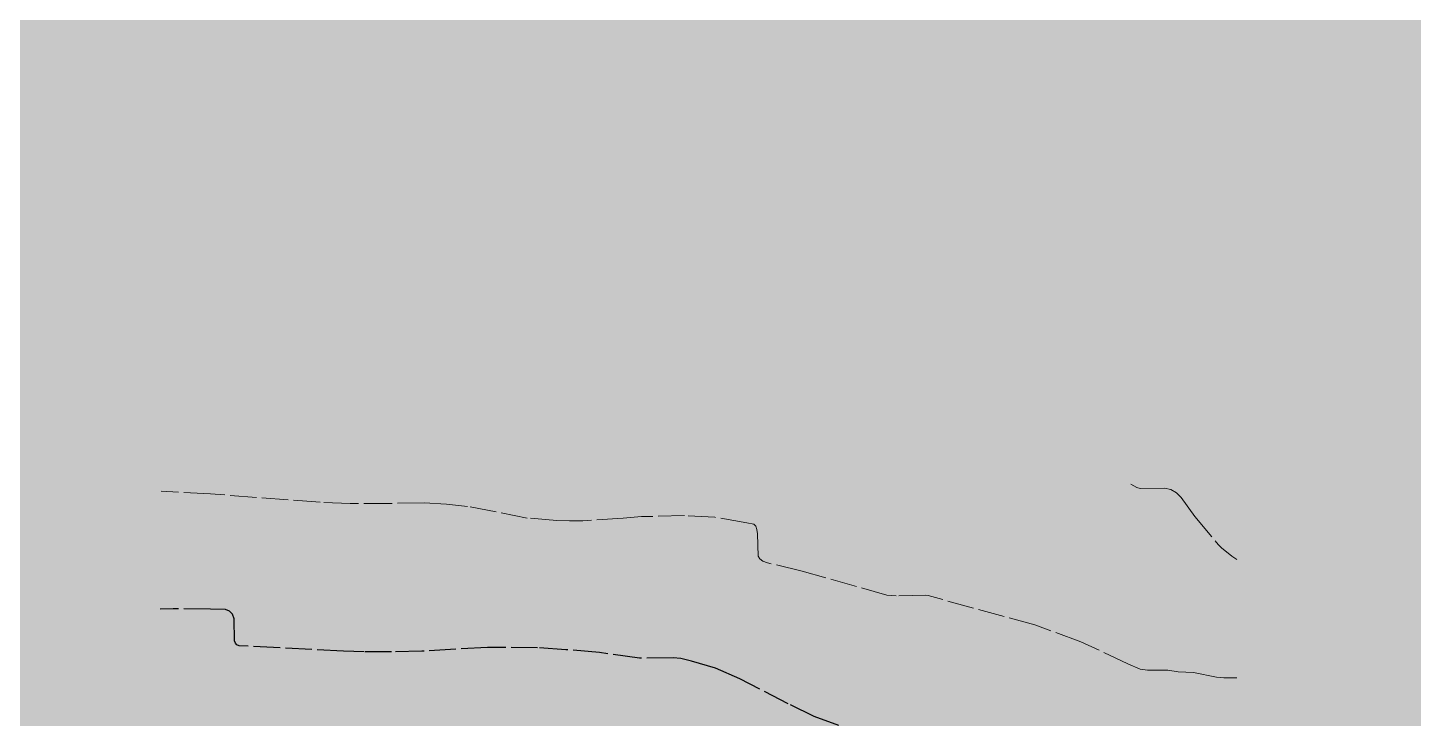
# Model space of a CAD drawing. Header units: metres. Extents: x 226877 to 228933, y 6571586 to 6573950.
# Drawn here: x 227771.2 to 227937.2, y 6571892.2 to 6571975 of the extents above; entities that cross this region are included whole.
import ezdxf

# ---------------------------------------------------------------- set-up
doc = ezdxf.new("R2010")
doc.units = ezdxf.units.M
doc.header["$LTSCALE"] = 2.5
doc.linetypes.add('DASHED', pattern=[1.524, 1.27, -0.254])
for name, color, linetype, lineweight in [('C-IMAG-LOCL', 8, 'CONTINUOUS', 13), ('C-PROP-BDY', 3, 'CONTINUOUS', 50), ('C-TOPO-EXST', 8, 'DASHED', 13)]:
    doc.layers.add(name, color=color, linetype=linetype, lineweight=lineweight)
picture_1 = doc.add_image_def('image1.png', size_in_pixel=(1400, 1199))

msp = doc.modelspace()

# ---------------------------------------------------------------- hatches: boundary and pattern name
at = {"layer": 'C-PROP-BDY', "true_color": 0xffe633, "transparency": 33554521}
msp.add_hatch(color=7, dxfattribs=at).paths.add_polyline_path([(228025.27, 6571814.67), (227673.7, 6571859.47), (227625.75, 6571865.58), (227784.61, 6573120), (228184.96, 6573064.69)])
at = {"layer": 'C-PROP-BDY', "true_color": 0xe6f5e0}
msp.add_hatch(color=7, dxfattribs=at).paths.add_polyline_path([(228025.27, 6571814.67), (227673.7, 6571859.47), (227625.75, 6571865.58), (227784.61, 6573120), (228184.96, 6573064.69)])

# ---------------------------------------------------------------- linework, layer by layer
at = {"layer": 'C-TOPO-EXST', "lineweight": 13, "true_color": 0x808080}
for points in [[(227916.06, 6571897.05), (227914.51, 6571897.06), (227913.66, 6571897.15), (227910.87, 6571897.7), (227909.03, 6571897.76), (227907.8, 6571897.96), (227905.36, 6571897.99), (227904.5, 6571898.1), (227903.02, 6571898.74), (227897.37, 6571901.38), (227891.87, 6571903.39), (227879.09, 6571906.91), (227878.76, 6571906.96), (227875.27, 6571906.89), (227874.16, 6571906.98), (227864, 6571909.83), (227859.83, 6571910.84), (227859.28, 6571911.05), (227858.92, 6571911.31), (227858.73, 6571911.62), (227858.66, 6571914.29), (227858.58, 6571914.84), (227858.43, 6571915.23), (227858.21, 6571915.46), (227857.38, 6571915.64), (227853.52, 6571916.29), (227849.9, 6571916.5), (227844.76, 6571916.37), (227842.57, 6571916.17), (227837.73, 6571915.88), (227836.14, 6571915.85), (227834.61, 6571915.9), (227831.06, 6571916.2), (227823.91, 6571917.6), (227821.39, 6571917.88), (227818.7, 6571918.04), (227814.65, 6571917.95), (227809.84, 6571917.96), (227806.23, 6571918.1), (227793.09, 6571919.1), (227787.21, 6571919.43)], [(227903.39, 6571920.28), (227904.1, 6571919.88), (227904.51, 6571919.75), (227907.43, 6571919.79), (227908.16, 6571919.61), (227908.83, 6571919.23), (227909.42, 6571918.65), (227911.03, 6571916.37), (227913.83, 6571913.05), (227914.26, 6571912.64), (227915.48, 6571911.64), (227916.06, 6571911.25)]]:
    msp.add_lwpolyline(points, dxfattribs=at)
at = {"layer": 'C-TOPO-EXST', "lineweight": 30, "true_color": 0x808080}
msp.add_lwpolyline([(227868.38, 6571891.36), (227865.45, 6571892.44), (227862.31, 6571893.95), (227856.52, 6571896.94), (227853.62, 6571898.2), (227850.72, 6571899.06), (227849.47, 6571899.37), (227848.56, 6571899.44), (227844.49, 6571899.4), (227839.72, 6571900.08), (227835.7, 6571900.43), (227832.29, 6571900.65), (227826.3, 6571900.69), (227818.44, 6571900.25), (227814.8, 6571900.16), (227811.5, 6571900.17), (227809.05, 6571900.24), (227796.55, 6571900.91), (227796.28, 6571901.01), (227796.09, 6571901.19), (227796, 6571901.47), (227795.93, 6571904.13), (227795.75, 6571904.67), (227795.4, 6571905.04), (227794.89, 6571905.24), (227793.1, 6571905.3), (227788.62, 6571905.32), (227787.06, 6571905.28)], dxfattribs=at)

# ---------------------------------------------------------------- pictures from other files: only their frames are drawn
at = {"layer": 'C-IMAG-LOCL'}
image = msp.add_image(picture_1, insert=(226877.41, 6571586.24), size_in_units=(2055.89, 1762.19), dxfattribs=dict(at, fade=35))

doc.saveas('drawing.dxf')
